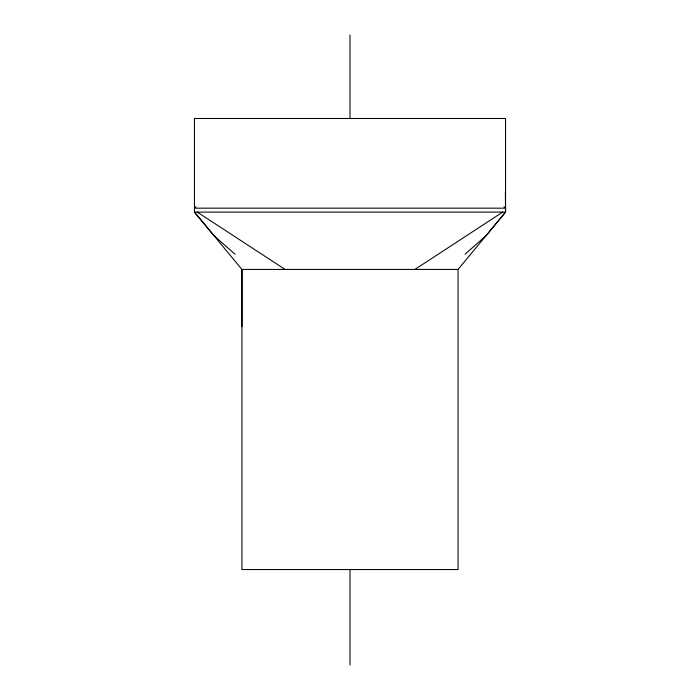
<?xml version="1.0" encoding="UTF-8"?>
<svg xmlns="http://www.w3.org/2000/svg" width="700" height="700" viewBox="0 0 700 700"><rect width="100%" height="100%" fill="white"/><g stroke="black" fill="none" stroke-linecap="round" stroke-linejoin="round"><path stroke-width="1.05" d="M241.929 326.655L241.929 269.43L194.442 212.091L194.442 118.484L505.549 118.484L505.558 212.091L486.133 235.611L465.062 254.205M458.071 269.43L241.929 269.43L241.929 569.546L458.071 569.546L458.071 269.43L505.558 212.091L505.365 192.028M196.061 206.789L194.442 208.171L505.558 208.171L503.939 206.789M414.925 269.43L502.688 212.091M505.558 212.091L194.442 212.091L213.903 235.611L234.964 254.205M197.278 212.091L285.075 269.43M350 35L350 118.125M350 569.844L350 665"/></g></svg>
